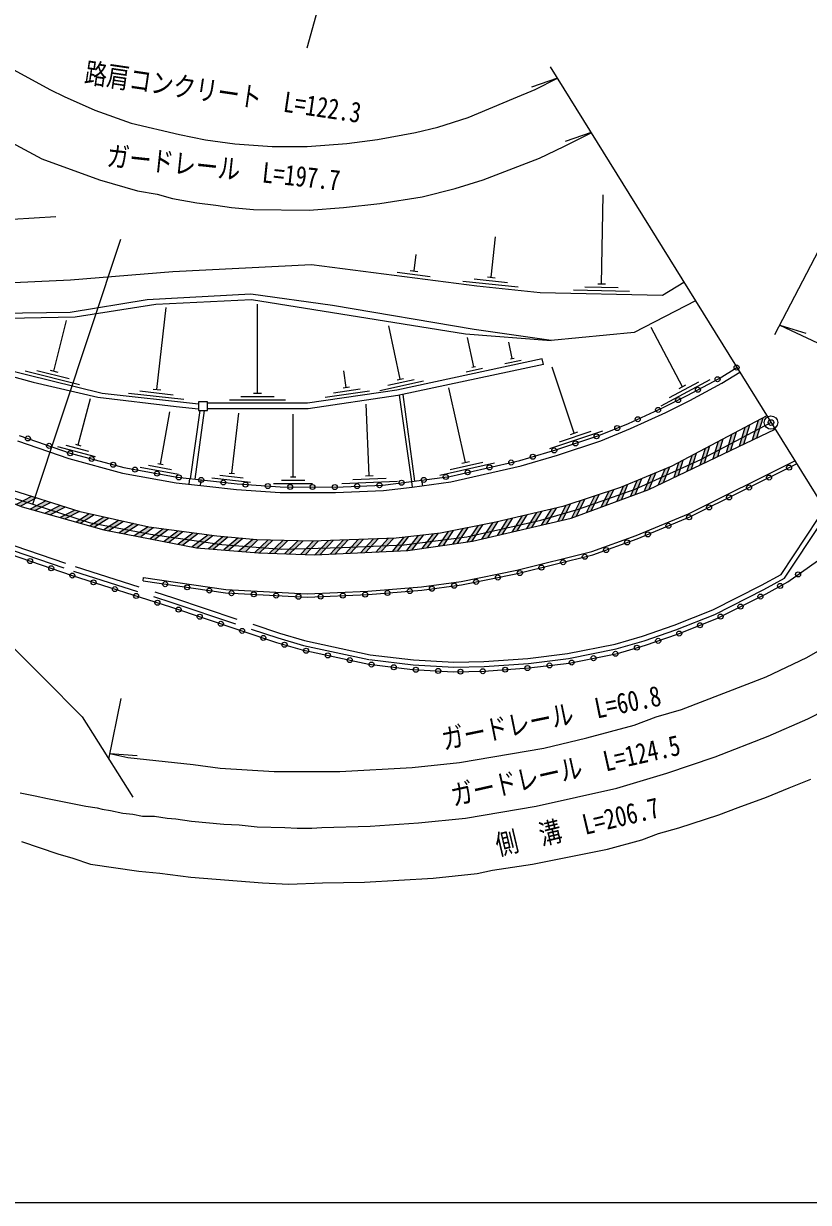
# Model space of a CAD drawing. Units: millimetres at full size, sheet at 1:1000; details may follow other scales. Extents: x 40000 to 680000, y 20000 to 380000.
# Drawn here: x 188508 to 258822, y 205000 to 310592 of the extents above; entities that cross this region are included whole.
import ezdxf
from ezdxf.enums import TextEntityAlignment as Align

# ---------------------------------------------------------------- set-up
doc = ezdxf.new("R2010")
doc.units = ezdxf.units.MM
doc.header["$LTSCALE"] = 1000
doc.header["$PDMODE"] = 32
doc.header["$PDSIZE"] = 500
doc.linetypes.add('CHAIN', pattern=[18.5, 12, -1.5, 3.5, -1.5])
doc.linetypes.add('DASHED', pattern=[7.5, 6, -1.5])
for name, color, linetype, lineweight in [('M-BGD', 7, 'Continuous', 25), ('M-BMK', 2, 'CHAIN', 13), ('M-BMK-OTRS', 5, 'Continuous', 25), ('M-BMK-SRVR', 3, 'Continuous', 25), ('M-STR-HTXT', 7, 'Continuous', 13), ('M-STR-STRC', 7, 'Continuous', 25), ('M-TTL-BAND', 7, 'Continuous', 25)]:
    doc.layers.add(name, color=color, linetype=linetype, lineweight=lineweight)
doc.layers.add('M-OTRS', color=6, linetype='Continuous')
doc.styles.add('ＭＳ ゴシック', font='')
doc.styles.get('ＭＳ ゴシック').set_extended_font_data('MS Gothic')

msp = doc.modelspace()

# ---------------------------------------------------------------- hatches: boundary and pattern name
at = {"layer": 'M-STR-STRC'}
for points in [[(253533, 274624), (253135, 274414), (252612, 272713), (253002, 272899)], [(254726, 275256), (254328, 275046), (253782, 273270), (254172, 273455)], [(252340, 273993), (251942, 273782), (251442, 272156), (251832, 272342)], [(249954, 272729), (249556, 272518), (249102, 271043), (249492, 271228)], [(251147, 273361), (250749, 273150), (250272, 271599), (250662, 271785)], [(247568, 271465), (247170, 271254), (246762, 269929), (247152, 270114)], [(248761, 272097), (248363, 271886), (247932, 270486), (248322, 270671)], [(245119, 270334), (244704, 270161), (244105, 268708), (244511, 268858)], [(246365, 270853), (245950, 270680), (245367, 269265), (245795, 269468)], [(242627, 269296), (242211, 269123), (241669, 267806), (242075, 267956)], [(243873, 269815), (243457, 269642), (242887, 268257), (243293, 268407)], [(189652, 268100), (189223, 268236), (187841, 267517), (188235, 267363)], [(240080, 268405), (239652, 268265), (238901, 266782), (239340, 266944)], [(241363, 268825), (240935, 268685), (240218, 267269), (240657, 267432)], [(190939, 267694), (190510, 267830), (189111, 267101), (189558, 266976)], [(192227, 267288), (191798, 267424), (190453, 266724), (190901, 266598)], [(236216, 267196), (235778, 267094), (234890, 265664), (235328, 265767)], [(237514, 267564), (237086, 267424), (236370, 266010), (236774, 266104)], [(238797, 267985), (238369, 267844), (237584, 266295), (238023, 266457)], [(193514, 266882), (193085, 267018), (191796, 266347), (192244, 266221)], [(194830, 266583), (194391, 266681), (193230, 265944), (193641, 265828)], [(196148, 266289), (195709, 266387), (194464, 265597), (194876, 265481)], [(197466, 265995), (197026, 266093), (195699, 265250), (195706, 265248), (196153, 265162)], [(232273, 266274), (231834, 266172), (230947, 264743), (231385, 264845)], [(233587, 266581), (233149, 266479), (232261, 265050), (232699, 265152)], [(234902, 266889), (234464, 266786), (233576, 265357), (234014, 265459)], [(198783, 265700), (198344, 265798), (197064, 264986), (197519, 264898)], [(200106, 265439), (199723, 265490), (199661, 265504), (198430, 264722), (199018, 264609)], [(201444, 265258), (200998, 265319), (199855, 264447), (200274, 264366)], [(202782, 265078), (202336, 265138), (201111, 264204), (201530, 264123)], [(226985, 265183), (226543, 265096), (225660, 263782), (226084, 263843)], [(228310, 265443), (227868, 265356), (226933, 263966), (227358, 264027)], [(229634, 265702), (229193, 265616), (228207, 264150), (228632, 264211)], [(230958, 265967), (230830, 265937), (230517, 265876), (229534, 264412), (230071, 264538)], [(204120, 264898), (203674, 264958), (202368, 263962), (202786, 263881)], [(205458, 264717), (205012, 264778), (203624, 263719), (204012, 263644), (204047, 263641)], [(206801, 264581), (206353, 264621), (205082, 263557), (205534, 263520)], [(208146, 264462), (207697, 264502), (206437, 263447), (206889, 263410)], [(209491, 264348), (209416, 264349), (209042, 264383), (207793, 263337), (208375, 263289)], [(210840, 264312), (210390, 264324), (209227, 263220), (209540, 263195), (209658, 263190)], [(212190, 264277), (211740, 264288), (210547, 263157), (210992, 263140)], [(213539, 264241), (213089, 264253), (211882, 263107), (212327, 263091)], [(214889, 264240), (214439, 264223), (213349, 263053), (213769, 263037)], [(216238, 264288), (215788, 264272), (214611, 263008), (215065, 263028)], [(217587, 264337), (217137, 264320), (215974, 263070), (216428, 263091)], [(218936, 264385), (218486, 264369), (217336, 263132), (217790, 263153)], [(220285, 264433), (219835, 264417), (218698, 263195), (219152, 263216)], [(221634, 264482), (221185, 264466), (220060, 263257), (220514, 263278)], [(222976, 264620), (222530, 264567), (221552, 263326), (221972, 263345)], [(224317, 264779), (223870, 264726), (222813, 263383), (222941, 263389), (223259, 263435)], [(225658, 264938), (225211, 264885), (224173, 263567), (224630, 263633)]]:
    msp.add_hatch(color=256, dxfattribs=at).paths.add_polyline_path(points)

# ---------------------------------------------------------------- linework, layer by layer
at = {"layer": 'M-BGD'}
for p, q in [((240297, 287276), (240423, 295252)), ((230404, 287865), (230789, 291479)), ((223495, 288430), (223688, 289918)), ((221969, 288326), (224944, 287940)), ((223148, 288475), (223842, 288385)), ((227855, 287533), (232827, 287004)), ((228881, 287726), (231864, 287408)), ((230056, 287902), (230752, 287828)), ((239947, 287283), (240647, 287268)), ((237784, 286729), (242783, 286623)), ((238791, 287008), (241790, 286944)), ((200459, 277817), (201285, 285147)), ((209468, 277482), (209475, 285457)), ((191222, 279459), (192342, 283992)), ((222256, 278745), (221231, 283531)), ((247542, 278069), (244734, 283369)), ((228838, 279848), (228273, 282488)), ((232291, 280587), (231976, 282054)), ((228667, 279811), (229009, 279884)), ((231620, 280137), (233087, 280451)), ((232119, 280551), (232462, 280624)), ((235079, 280059), (234974, 280548)), ((188651, 279476), (193505, 278277)), ((189694, 279527), (192606, 278808)), ((190882, 279543), (191562, 279375)), ((217419, 278000), (217199, 279483)), ((221982, 278686), (222530, 278803)), ((228168, 279397), (229635, 279712)), ((237835, 273899), (235852, 279815)), ((200111, 277856), (200806, 277778)), ((216275, 277527), (218650, 277878)), ((217142, 277959), (217696, 278040)), ((220426, 277739), (224337, 278577)), ((221145, 278200), (223492, 278703)), ((228114, 271279), (226602, 277977)), ((245626, 276355), (250028, 278726)), ((246364, 277093), (249005, 278516)), ((247234, 277903), (247851, 278235)), ((193392, 272846), (194507, 277019)), ((197907, 277500), (202876, 276940)), ((198934, 277687), (201916, 277351)), ((206967, 276884), (211967, 276880)), ((207968, 277184), (210968, 277181)), ((209118, 277483), (209818, 277482)), ((215528, 277114), (219485, 277698)), ((222163, 277293), (223262, 269572)), ((222492, 277364), (223540, 269609)), ((200772, 271142), (201617, 275825)), ((204313, 275923), (203436, 269826)), ((204694, 275923), (203837, 269781)), ((207175, 270309), (207784, 275703)), ((212654, 269984), (212661, 275607)), ((219479, 270107), (219213, 276507)), ((235655, 272535), (240396, 274125)), ((236508, 273138), (239353, 274091)), ((237503, 273788), (238167, 274010)), ((191547, 272718), (194928, 271815)), ((192300, 272827), (194329, 272285)), ((193156, 272909), (193629, 272783)), ((198943, 270863), (202387, 270241)), ((199685, 271033), (201752, 270660)), ((200530, 271186), (201013, 271099)), ((206931, 270336), (207418, 270282)), ((225807, 270143), (230684, 271244)), ((226717, 270656), (229643, 271316)), ((227772, 271202), (228455, 271356)), ((203370, 269834), (203313, 269337)), ((204390, 269718), (204334, 269221)), ((205369, 269909), (208846, 269516)), ((206098, 270129), (208185, 269893)), ((210903, 269386), (214403, 269382)), ((211604, 269685), (213704, 269683)), ((212409, 269984), (212899, 269984)), ((217006, 269404), (222002, 269612)), ((217993, 269745), (220990, 269870)), ((219130, 270093), (219829, 270122)), ((223263, 269570), (223323, 269076)), ((224168, 269694), (224235, 269199)), ((199211, 260664), (199254, 260961))]:
    msp.add_line(p, q, dxfattribs=at)
for points in [[(204175, 276492), (195534, 277466), (186478, 279704), (177110, 283329), (168300, 288497), (168197, 290438), (166744, 307105)], [(174100, 288083), (168197, 290438), (185548, 292962), (191399, 293297)], [(174100, 288083), (184380, 287241), (192722, 287643), (201880, 288398), (214288, 289019), (229104, 287098), (234794, 286493), (245761, 286259), (247661, 287438)], [(165775, 284331), (167999, 288143), (171269, 286195), (174268, 284468), (177009, 282824), (182619, 280704), (186075, 279365), (189379, 278485), (195160, 277116), (202173, 276303), (204175, 276075)], [(248703, 285759), (243218, 282930), (235781, 282192), (228888, 283188), (216191, 285344), (208871, 286350), (199575, 285834), (192675, 284711), (186269, 284634), (180025, 285397), (174100, 288083)], [(174100, 288083), (179857, 284930), (185505, 284179), (193115, 284311), (200365, 285451), (208930, 285878), (228094, 282809), (235781, 282192)], [(147063, 285217), (152299, 280868), (156305, 278241), (163005, 273655), (170617, 268343), (174461, 265527), (179973, 261151), (185124, 257182), (187359, 254908), (190274, 252016), (193770, 248487), (194671, 247027), (198302, 241289)], [(234974, 280548), (221959, 277761), (213959, 276578), (204975, 276586)], [(235079, 280059), (222048, 277269), (213996, 276078), (204975, 276086)], [(187954, 273232), (192548, 271622), (197375, 270332), (202180, 269465), (204926, 269154), (207591, 268853), (211482, 268586), (216438, 268580), (220741, 268759), (223326, 269076), (226781, 269543), (233079, 270964), (236339, 271921), (240228, 273224), (242887, 274311), (246038, 275755), (248200, 276832), (251065, 278376), (252667, 279370)], [(188119, 273705), (192696, 272100), (197485, 270821), (202253, 269960), (204982, 269651), (207636, 269351), (211500, 269086), (216428, 269080), (220700, 269258), (223262, 269572), (226693, 270035), (232953, 271448), (236189, 272398), (240053, 273693), (242689, 274769), (245822, 276206), (247969, 277276), (250814, 278809), (252403, 279795)], [(199254, 260961), (206637, 259899), (213917, 259513), (219359, 259752), (224149, 260141), (227700, 260624), (232705, 261618), (239431, 263300), (243380, 264728), (248082, 266676), (257605, 271412)], [(199211, 260664), (206608, 259601), (213915, 259213), (219377, 259453), (224181, 259843), (227750, 260328), (232770, 261325), (239519, 263013), (243489, 264448), (248206, 266402), (257764, 271156)], [(186309, 263401), (192862, 261156), (201669, 258342), (211169, 255165), (213475, 254488), (219428, 253210), (223360, 252733), (227034, 252528), (229782, 252585), (233776, 252872), (237388, 253313), (241705, 254177), (244216, 254912), (247088, 255892), (250609, 257301), (255030, 259527), (256970, 260601), (262079, 264200)]]:
    msp.add_lwpolyline(points, dxfattribs=at)
msp.add_lwpolyline([(204175, 275923), (204975, 275923), (204975, 276723), (204175, 276723)], close=True, dxfattribs=at)
at = {"layer": 'M-BGD', "linetype": 'DASHED'}
for points in [[(186446, 263789), (192991, 261546), (201796, 258733), (211292, 255557), (213576, 254887), (219496, 253616), (223396, 253142), (227041, 252939), (229763, 252996), (233736, 253281), (237323, 253719), (241606, 254576), (244092, 255304), (246945, 256278), (250440, 257676), (254838, 259890), (256683, 260912), (260526, 266704)], [(186595, 264213), (193133, 261973), (201936, 259160), (211427, 255987), (213687, 255323), (219571, 254060), (223436, 253591), (227049, 253390), (229742, 253446), (233693, 253729), (237252, 254164), (241499, 255013), (243956, 255733), (246789, 256700), (250255, 258087), (254628, 260288), (256369, 261252), (260265, 267124)]]:
    msp.add_lwpolyline(points, dxfattribs=at)
at = {"layer": 'M-BGD'}
for centre in [(252386, 279785), (250682, 278738), (248921, 277789), (247147, 276867), (245350, 275989), (241696, 274364), (243532, 275156), (188902, 273430), (239839, 273622), (190789, 272769), (236045, 272356), (237943, 272986), (192677, 272107), (194609, 271589), (232195, 271277), (234126, 271792), (196541, 271073), (198491, 270639), (200460, 270284), (228293, 270396), (230244, 270837), (257087, 270820), (202429, 269940), (204417, 269715), (206404, 269490), (208394, 269299), (210390, 269162), (212387, 269084), (214387, 269082), (216387, 269080), (218385, 269161), (220384, 269244), (222371, 269463), (224354, 269719), (226336, 269987), (253506, 269038), (255296, 269929), (251715, 268148), (249924, 267257), (248131, 266371), (244436, 264840), (246283, 265606), (242572, 264117), (238788, 262830), (240691, 263437), (189092, 262448), (190984, 261799), (234907, 261860), (236848, 262345), (192876, 261151), (231008, 260975), (232967, 261374), (257896, 261253), (194782, 260543), (196687, 259934), (201191, 260379), (203171, 260095), (205150, 259810), (207135, 259573), (221114, 259594), (223108, 259755), (225096, 259967), (227077, 260237), (229046, 260585), (256283, 260221), (198592, 259325), (200497, 258716), (209132, 259467), (211129, 259361), (213126, 259255), (215124, 259266), (217122, 259354), (219120, 259441), (254523, 259272), (202399, 258098), (204296, 257464), (250950, 257473), (252737, 258372), (206192, 256829), (249107, 256700), (208089, 256195), (209986, 255561), (247250, 255957), (211891, 254953), (213816, 254415), (243457, 254690), (245360, 255303), (215772, 253995), (217727, 253575), (237612, 253358), (239573, 253750), (241534, 254142), (219687, 253179), (221672, 252938), (223659, 252716), (225656, 252605), (227654, 252541), (229653, 252583), (231649, 252719), (233643, 252862), (235629, 253098)]:
    msp.add_circle(centre, 225, dxfattribs=at)
at = {"layer": 'M-BMK'}
msp.add_lwpolyline([(135847, 298472), (161345, 281706), (171780, 275159), (177932, 272038), (185590, 268724), (189333, 267559), (194375, 265915), (199887, 264860), (206258, 263917), (211633, 263507), (217059, 263653), (222602, 263906), (228227, 264615), (234847, 266123), (238232, 267100), (243308, 268874), (249177, 271556), (255468, 274855)], dxfattribs=at)
at = {"layer": 'M-BMK-OTRS'}
for p, q in [((255820, 282741), (286637, 342105)), ((235693, 306727), (271754, 248608))]:
    msp.add_line(p, q, dxfattribs=at)
at = {"layer": 'M-BMK-SRVR'}
msp.add_line((213914, 308422), (222837, 340223), dxfattribs=at)
msp.add_circle((255468, 274855), 600, dxfattribs=at)
at = {"layer": 'M-OTRS'}
msp.add_point((255468, 274855), dxfattribs=at)
at = {"layer": 'M-STR-HTXT'}
for p, q in [((236334, 305693), (234017, 304884)), ((239362, 300823), (237040, 300026)), ((189333, 267559), (197232, 291275)), ((256258, 283585), (258603, 282857)), ((197222, 250137), (196122, 244695)), ((196227, 245215), (198674, 245020))]:
    msp.add_line(p, q, dxfattribs=at)
for points in [[(179376, 312211), (182577, 309745), (185552, 307739), (187318, 306639), (188875, 305751), (190927, 304645), (192139, 304056), (194899, 302842), (198141, 301682), (202487, 300643), (204802, 300187), (207420, 299821), (210769, 299575), (213928, 299575), (217476, 299860), (220221, 300212), (223622, 300823), (225634, 301307), (228333, 302179), (232404, 303892), (234352, 304673), (236334, 305693)], [(187429, 299946), (190140, 298485), (195324, 296603), (198727, 295625), (200466, 295300), (201835, 294933), (204041, 294546), (205733, 294339), (207137, 294107), (209094, 293924), (214107, 293886), (217164, 294115), (220411, 294485), (224223, 295084), (227185, 295805), (229676, 296594), (234719, 298536), (236898, 299570), (239358, 300820)], [(256258, 283585), (264017, 279927), (273757, 276506), (284463, 273699), (288802, 272647), (293398, 271961), (298027, 271458), (301878, 271069), (307290, 270736), (314566, 270590), (326447, 271302), (330689, 271753), (333399, 272088), (336258, 272523), (338486, 272732), (341272, 273111), (344201, 273457), (353624, 274723), (358960, 275264), (363907, 275677), (367154, 275861), (373338, 275861), (374554, 275651), (375534, 275417)], [(196227, 245215), (197834, 244857), (203702, 244225), (206117, 243901), (210964, 243584), (216842, 243584), (223332, 243949), (227563, 244401), (235123, 245703), (238972, 246622), (243197, 247756), (245193, 248487), (247437, 249164), (255043, 252070), (258678, 253820), (259663, 254389), (260413, 254745), (261475, 255328), (262494, 255829), (263795, 256581), (264391, 256982), (266012, 257862)], [(188213, 241679), (189552, 241430), (190653, 241173), (194071, 240491), (195105, 240355), (195557, 240230), (196300, 240116), (197406, 239866), (198306, 239789), (199166, 239606), (200227, 239606), (201376, 239422), (202156, 239348), (203563, 239154), (206454, 238877), (207830, 238830), (209430, 238647), (211913, 238586), (213020, 238511), (214336, 238511), (215225, 238591), (219549, 238710), (223886, 239001), (228092, 239433), (234421, 240482), (241667, 242112), (246147, 243461), (250457, 244899), (255217, 246754), (258771, 248320), (263564, 250759)], [(188314, 237314), (191580, 236226), (192913, 235849), (194493, 235306), (198831, 234666), (200707, 234489), (203488, 234123), (209926, 233623), (212277, 233515), (215274, 233613), (219063, 233694), (225195, 234049), (229144, 234466), (230521, 234747), (234097, 235305), (240818, 236643), (243888, 237491), (245403, 238056), (247204, 238546), (250807, 239716), (252527, 240385), (255072, 241299), (257083, 242146), (259046, 242925)]]:
    msp.add_lwpolyline(points, dxfattribs=at)
at = {"layer": 'M-STR-STRC'}
for p, q in [((253533, 274624), (253002, 272899)), ((254328, 275046), (253782, 273270)), ((254726, 275256), (254172, 273455)), ((251942, 273782), (251442, 272156)), ((252340, 273993), (251832, 272342)), ((253135, 274414), (252612, 272713)), ((249556, 272518), (249102, 271043)), ((249954, 272729), (249492, 271228)), ((250749, 273150), (250272, 271599)), ((251147, 273361), (250662, 271785)), ((247568, 271465), (247152, 270114)), ((248363, 271886), (247932, 270486)), ((248761, 272097), (248322, 270671)), ((245119, 270334), (244511, 268858)), ((245950, 270680), (245367, 269265)), ((246365, 270853), (245795, 269468)), ((247170, 271254), (246762, 269929)), ((242627, 269296), (242075, 267956)), ((243457, 269642), (242887, 268257)), ((243873, 269815), (243293, 268407)), ((244704, 270161), (244105, 268708)), ((189223, 268236), (187841, 267517)), ((239652, 268265), (238901, 266782)), ((240080, 268405), (239340, 266944)), ((240935, 268685), (240218, 267269)), ((241363, 268825), (240657, 267432)), ((242211, 269123), (241669, 267806)), ((189652, 268100), (188235, 267363)), ((190510, 267830), (189111, 267101)), ((190939, 267694), (189558, 266976)), ((191798, 267424), (190453, 266724)), ((192227, 267288), (190901, 266598)), ((236216, 267196), (235328, 265767)), ((237086, 267424), (236370, 266010)), ((237514, 267564), (236774, 266104)), ((238369, 267844), (237584, 266295)), ((238797, 267985), (238023, 266457)), ((193085, 267018), (191796, 266347)), ((193514, 266882), (192244, 266221)), ((194391, 266681), (193230, 265944)), ((194830, 266583), (193641, 265828)), ((195709, 266387), (194464, 265597)), ((196148, 266289), (194876, 265481)), ((197026, 266093), (195699, 265250)), ((231834, 266172), (230947, 264743)), ((232273, 266274), (231385, 264845)), ((233149, 266479), (232261, 265050)), ((233587, 266581), (232699, 265152)), ((234464, 266786), (233576, 265357)), ((234902, 266889), (234014, 265459)), ((235778, 267094), (234890, 265664)), ((197466, 265995), (196153, 265162)), ((198344, 265798), (197064, 264986)), ((198783, 265700), (197519, 264898)), ((199661, 265504), (198430, 264722)), ((200106, 265439), (199018, 264609)), ((200998, 265319), (199855, 264447)), ((201444, 265258), (200274, 264366)), ((202336, 265138), (201111, 264204)), ((202782, 265078), (201530, 264123)), ((226543, 265096), (225660, 263782)), ((226985, 265183), (226084, 263843)), ((227868, 265356), (226933, 263966)), ((228310, 265443), (227358, 264027)), ((229193, 265616), (228207, 264150)), ((229634, 265702), (228632, 264211)), ((230517, 265876), (229534, 264412)), ((230958, 265967), (230071, 264538)), ((203674, 264958), (202368, 263962)), ((204120, 264898), (202786, 263881)), ((205012, 264778), (203624, 263719)), ((205458, 264717), (204047, 263641)), ((206353, 264621), (205082, 263557)), ((206801, 264581), (205534, 263520)), ((207697, 264502), (206437, 263447)), ((208146, 264462), (206889, 263410)), ((209042, 264383), (207793, 263337)), ((209491, 264348), (208375, 263289)), ((210390, 264324), (209227, 263220)), ((210840, 264312), (209658, 263190)), ((211740, 264288), (210547, 263157)), ((212190, 264277), (210992, 263140)), ((213089, 264253), (211882, 263107)), ((213539, 264241), (212327, 263091)), ((214439, 264223), (213349, 263053)), ((214889, 264240), (213769, 263037)), ((215788, 264272), (214611, 263008)), ((216238, 264288), (215065, 263028)), ((217137, 264320), (215974, 263070)), ((217587, 264337), (216428, 263091)), ((218486, 264369), (217336, 263132)), ((218936, 264385), (217790, 263153)), ((219835, 264417), (218698, 263195)), ((220285, 264433), (219152, 263216)), ((221185, 264466), (220060, 263257)), ((221634, 264482), (220514, 263278)), ((222530, 264567), (221552, 263326)), ((222976, 264620), (221972, 263345)), ((223870, 264726), (222813, 263383)), ((224317, 264779), (223259, 263435)), ((225211, 264885), (224173, 263567)), ((225658, 264938), (224630, 263633))]:
    msp.add_line(p, q, dxfattribs=at)
for points in [[(161345, 281706), (167129, 277601), (174607, 273393), (181588, 269964), (188374, 267308), (195706, 265248), (204012, 263644), (209540, 263195), (214586, 263006), (222941, 263389), (228736, 264226), (237577, 266292), (244517, 268860), (255843, 274251)], [(255097, 275453), (246584, 270944), (241988, 269030), (236822, 267338), (230830, 265937), (225853, 264961), (221896, 264491), (214345, 264220), (209416, 264349), (205834, 264667), (199723, 265490), (193570, 266865), (186982, 268942), (179728, 271710), (175588, 273689), (168262, 277622), (161345, 281706)]]:
    msp.add_lwpolyline(points, dxfattribs=at)
at = {"layer": 'M-TTL-BAND'}
msp.add_line((40000, 205000), (579000, 205000), dxfattribs=at)

# ---------------------------------------------------------------- texts
at = {"layer": 'M-STR-HTXT', "style": 'ＭＳ ゴシック', "width": 0.8}
for s, rotation, p in [('路肩コンクリート\u3000L=122.3', 351.612, (206165, 302968)), ('ガードレール\u3000L=197.7', 353.873, (206268, 296199)), ('ガードレール\u3000L=60.8', 11.504, (236063, 247001)), ('ガードレール\u3000L=124.5', 12.679, (237371, 242282)), ('側\u3000溝\u3000L=206.7', 13.349, (238456, 237265))]:
    msp.add_text(s, height=1833, rotation=rotation, dxfattribs=at).set_placement(p, align=Align.BOTTOM_CENTER)

doc.saveas('drawing.dxf')
